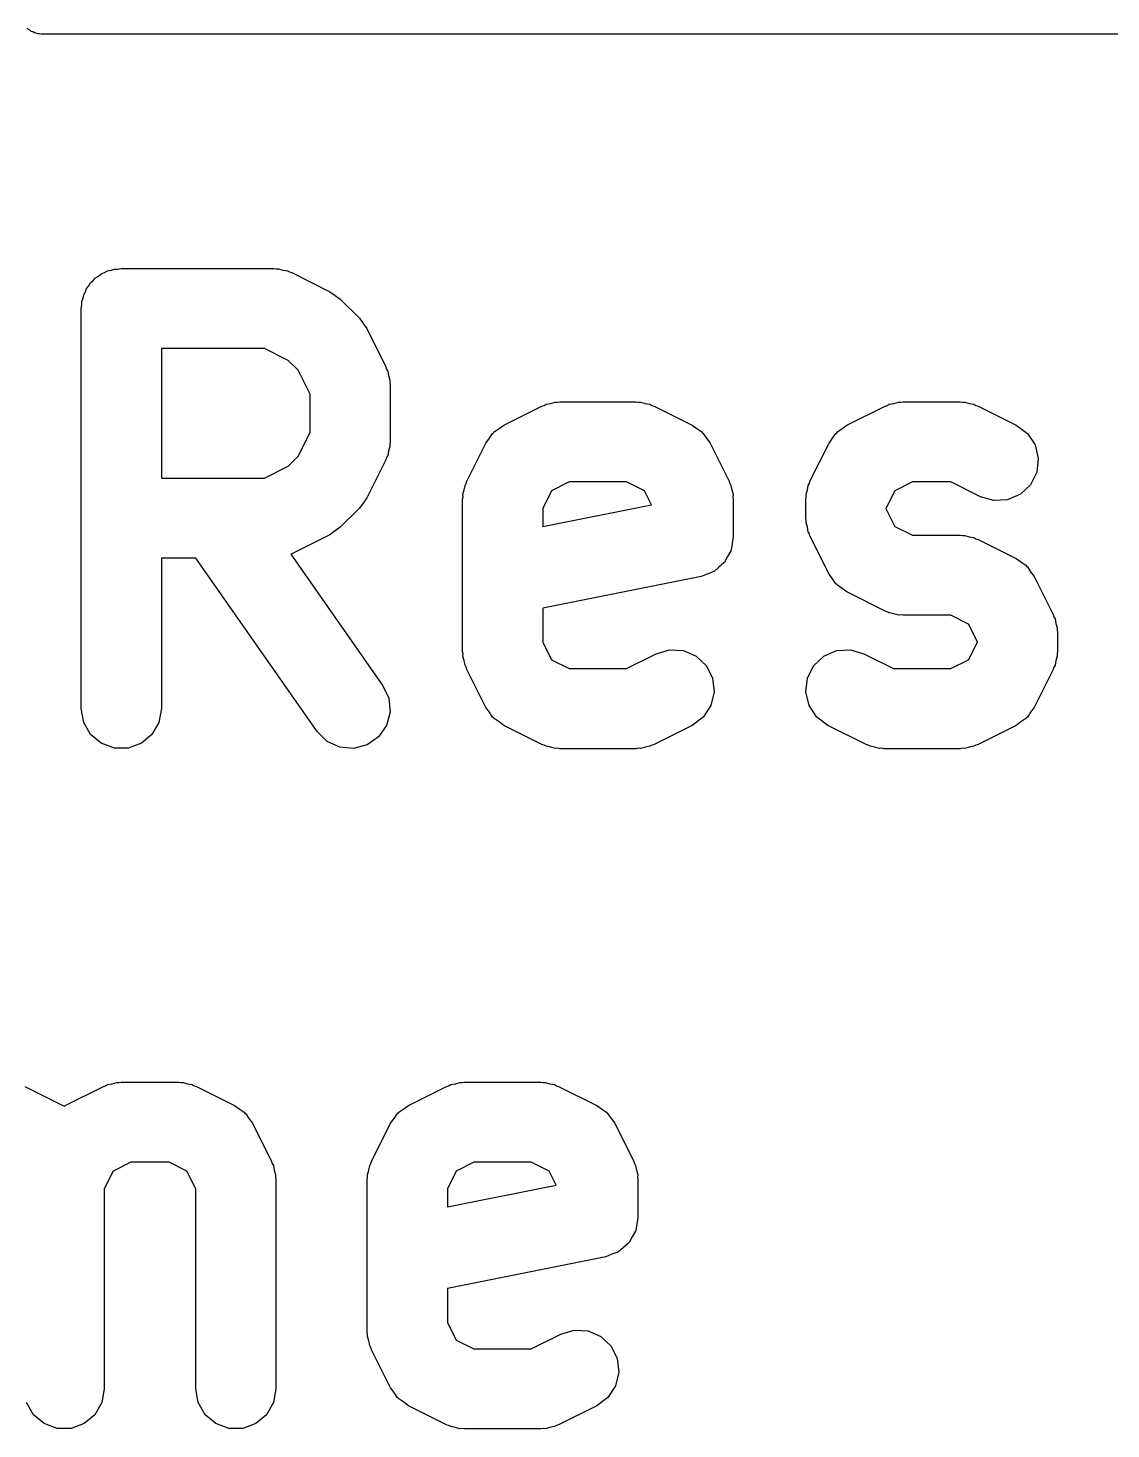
# Model space of a CAD drawing. Extents: x -0.1 to 56.2, y -70.1 to 0.1.
# Drawn here: x 31.85 to 35.91, y -19.6 to -14.35 of the extents above; entities that cross this region are included whole.
import ezdxf

# ---------------------------------------------------------------- set-up
doc = ezdxf.new("R2010")
doc.units = 0
doc.header["$MEASUREMENT"] = 0
doc.layers.add('BLACK', color=7, linetype='CONTINUOUS')

msp = doc.modelspace()

# ---------------------------------------------------------------- linework, layer by layer
at = {"layer": 'BLACK', "linetype": 'CONTINUOUS'}
for p, q in [((31.8518, -14.3575), (31.8476, -14.3524)), ((31.8575, -14.3607), (31.8518, -14.3575)), ((31.8625, -14.365), (31.8575, -14.3607)), ((31.8687, -14.3672), (31.8625, -14.365)), ((31.8743, -14.3705), (31.8687, -14.3672)), ((31.8808, -14.3716), (31.8743, -14.3705)), ((31.887, -14.3739), (31.8808, -14.3716)), ((31.8935, -14.3739), (31.887, -14.3739)), ((31.9, -14.375), (31.8935, -14.3739)), ((39.9, -14.375), (31.9, -14.375)), ((32.1149, -15.2821), (32.125, -15.2737)), ((32.125, -15.2737), (32.1373, -15.2692)), ((32.1373, -15.2692), (32.1487, -15.2626)), ((32.1487, -15.2626), (32.1616, -15.2603)), ((32.1616, -15.2603), (32.174, -15.2558)), ((32.174, -15.2558), (32.1871, -15.2558)), ((32.1871, -15.2558), (32.2, -15.2536)), ((32.2, -15.2536), (32.7714, -15.2536)), ((32.7714, -15.2536), (32.7799, -15.2551)), ((32.7799, -15.2551), (32.7886, -15.2546)), ((32.7886, -15.2546), (32.8054, -15.2596)), ((32.8054, -15.2596), (32.8227, -15.2626)), ((32.8227, -15.2626), (32.8302, -15.2669)), ((32.8302, -15.2669), (32.8385, -15.2694)), ((32.8385, -15.2694), (32.9814, -15.3408)), ((32.0656, -15.3409), (32.0701, -15.3286)), ((32.0701, -15.3286), (32.0785, -15.3185)), ((32.0785, -15.3185), (32.0851, -15.3072)), ((32.0851, -15.3072), (32.0951, -15.2987)), ((32.0951, -15.2987), (32.1036, -15.2887)), ((32.1036, -15.2887), (32.1149, -15.2821)), ((32.0523, -15.3775), (32.0568, -15.3652)), ((32.0523, -15.3906), (32.0523, -15.3775)), ((32.0568, -15.3652), (32.059, -15.3523)), ((32.059, -15.3523), (32.0656, -15.3409)), ((32.9814, -15.3408), (33.0007, -15.3551)), ((33.0007, -15.3551), (33.0204, -15.3689)), ((33.0204, -15.3689), (33.0918, -15.4404)), ((32.05, -15.4036), (32.0523, -15.3906)), ((32.05, -16.9036), (32.05, -15.4036)), ((33.0918, -15.4404), (33.1056, -15.46)), ((33.1056, -15.46), (33.1199, -15.4793)), ((33.1199, -15.4793), (33.1913, -15.6222)), ((32.35, -15.5536), (32.35, -16.0393)), ((32.736, -15.5536), (32.35, -15.5536)), ((32.8254, -15.5983), (32.736, -15.5536)), ((32.8624, -15.6353), (32.8254, -15.5983)), ((32.9071, -15.7247), (32.8624, -15.6353)), ((33.1913, -15.6222), (33.1938, -15.6305)), ((33.1938, -15.6305), (33.1981, -15.638)), ((33.1981, -15.638), (33.2011, -15.6553)), ((33.2011, -15.6553), (33.2062, -15.6721)), ((33.2062, -15.6721), (33.2056, -15.6808)), ((33.2056, -15.6808), (33.2071, -15.6893)), ((33.2071, -15.6893), (33.2071, -15.9036)), ((32.9071, -15.8682), (32.9071, -15.7247)), ((33.8343, -15.7551), (33.8429, -15.7536)), ((33.8429, -15.7536), (34.1286, -15.7536)), ((34.1286, -15.7536), (34.1371, -15.7551)), ((35.1201, -15.7551), (35.1286, -15.7536)), ((35.1286, -15.7536), (35.3429, -15.7536)), ((35.3429, -15.7536), (35.3514, -15.7551)), ((33.6329, -15.8408), (33.7758, -15.7694)), ((33.7758, -15.7694), (33.7841, -15.7669)), ((33.7841, -15.7669), (33.7916, -15.7626)), ((33.7916, -15.7626), (33.8089, -15.7596)), ((33.8089, -15.7596), (33.8257, -15.7546)), ((33.8257, -15.7546), (33.8343, -15.7551)), ((34.1371, -15.7551), (34.1457, -15.7546)), ((34.1457, -15.7546), (34.1626, -15.7596)), ((34.1626, -15.7596), (34.1799, -15.7626)), ((34.1799, -15.7626), (34.1874, -15.7669)), ((34.1874, -15.7669), (34.1957, -15.7694)), ((34.1957, -15.7694), (34.3385, -15.8408)), ((34.9186, -15.8408), (35.0615, -15.7694)), ((35.0615, -15.7694), (35.0698, -15.7669)), ((35.0698, -15.7669), (35.0773, -15.7626)), ((35.0773, -15.7626), (35.0946, -15.7596)), ((35.0946, -15.7596), (35.1114, -15.7546)), ((35.1114, -15.7546), (35.1201, -15.7551)), ((35.3514, -15.7551), (35.36, -15.7546)), ((35.36, -15.7546), (35.3768, -15.7596)), ((35.3768, -15.7596), (35.3942, -15.7626)), ((35.3942, -15.7626), (35.4017, -15.7669)), ((35.4017, -15.7669), (35.4099, -15.7694)), ((35.4099, -15.7694), (35.5528, -15.8408)), ((33.5969, -15.8661), (33.6152, -15.854)), ((33.6152, -15.854), (33.6329, -15.8408)), ((34.3385, -15.8408), (34.3562, -15.8539)), ((34.3562, -15.8539), (34.3746, -15.8661)), ((34.8826, -15.8661), (34.901, -15.854)), ((34.901, -15.854), (34.9186, -15.8408)), ((35.5528, -15.8408), (35.5946, -15.8719)), ((32.8624, -15.9576), (32.9071, -15.8682)), ((33.2071, -15.9036), (33.2056, -15.9121)), ((33.4944, -16.0508), (33.5658, -15.9079)), ((33.5658, -15.9079), (33.5789, -15.8902)), ((33.5789, -15.8902), (33.5911, -15.8719)), ((33.5911, -15.8719), (33.5944, -15.8694)), ((33.5944, -15.8694), (33.5969, -15.8661)), ((34.3746, -15.8661), (34.377, -15.8694)), ((34.377, -15.8694), (34.3804, -15.8719)), ((34.3804, -15.8719), (34.3925, -15.8902)), ((34.3925, -15.8902), (34.4056, -15.9079)), ((34.4056, -15.9079), (34.477, -16.0508)), ((34.7801, -16.0508), (34.8515, -15.9079)), ((34.8515, -15.9079), (34.8647, -15.8902)), ((34.8647, -15.8902), (34.8768, -15.8719)), ((34.8768, -15.8719), (34.8801, -15.8694)), ((34.8801, -15.8694), (34.8826, -15.8661)), ((35.5946, -15.8719), (35.6233, -15.9153)), ((32.8254, -15.9946), (32.8624, -15.9576)), ((33.1938, -15.9624), (33.1913, -15.9707)), ((33.1981, -15.9549), (33.1938, -15.9624)), ((33.2011, -15.9376), (33.1981, -15.9549)), ((33.2062, -15.9207), (33.2011, -15.9376)), ((33.2056, -15.9121), (33.2062, -15.9207)), ((35.6233, -15.9153), (35.6354, -15.966)), ((32.736, -16.0393), (32.8254, -15.9946)), ((33.1913, -15.9707), (33.1199, -16.1135)), ((35.6354, -15.966), (35.6295, -16.0178)), ((32.35, -16.0393), (32.736, -16.0393)), ((33.4846, -16.0839), (33.4876, -16.0666)), ((33.4876, -16.0666), (33.4919, -16.0591)), ((33.4919, -16.0591), (33.4944, -16.0508)), ((33.8783, -16.0536), (33.8118, -16.0868)), ((34.0932, -16.0536), (33.8783, -16.0536)), ((34.1596, -16.0868), (34.0932, -16.0536)), ((34.477, -16.0508), (34.4795, -16.0591)), ((34.4795, -16.0591), (34.4838, -16.0666)), ((34.4838, -16.0666), (34.4869, -16.0839)), ((34.7703, -16.0839), (34.7733, -16.0666)), ((34.7733, -16.0666), (34.7777, -16.0591)), ((34.7777, -16.0591), (34.7801, -16.0508)), ((35.164, -16.0536), (35.0975, -16.0868)), ((35.3074, -16.0536), (35.164, -16.0536)), ((35.4186, -16.1092), (35.3074, -16.0536)), ((35.6062, -16.0644), (35.5684, -16.1002)), ((35.6295, -16.0178), (35.6062, -16.0644)), ((33.1199, -16.1135), (33.1056, -16.1328)), ((33.4786, -16.1179), (33.4801, -16.1093)), ((33.4786, -16.6893), (33.4786, -16.1179)), ((33.4796, -16.1007), (33.4846, -16.0839)), ((33.4801, -16.1093), (33.4796, -16.1007)), ((33.8118, -16.0868), (33.7786, -16.1533)), ((34.1858, -16.1392), (34.1596, -16.0868)), ((34.4869, -16.0839), (34.4919, -16.1007)), ((34.4919, -16.1007), (34.4914, -16.1093)), ((34.4914, -16.1093), (34.4929, -16.1179)), ((34.4929, -16.1179), (34.4929, -16.2607)), ((34.7643, -16.1179), (34.7658, -16.1093)), ((34.7643, -16.1893), (34.7643, -16.1179)), ((34.7653, -16.1007), (34.7703, -16.0839)), ((34.7658, -16.1093), (34.7653, -16.1007)), ((35.0975, -16.0868), (35.0643, -16.1533)), ((35.4686, -16.124), (35.4186, -16.1092)), ((35.5206, -16.1209), (35.4686, -16.124)), ((35.5684, -16.1002), (35.5206, -16.1209)), ((33.0918, -16.1525), (33.0204, -16.2239)), ((33.1056, -16.1328), (33.0918, -16.1525)), ((33.7786, -16.2206), (34.1858, -16.1392)), ((33.7786, -16.1533), (33.7786, -16.2206)), ((35.0643, -16.1533), (35.0643, -16.1539)), ((35.0643, -16.1539), (35.0975, -16.2203)), ((33.0204, -16.2239), (33.0007, -16.2377)), ((34.7658, -16.1978), (34.7643, -16.1893)), ((34.7653, -16.2064), (34.7658, -16.1978)), ((34.7703, -16.2233), (34.7653, -16.2064)), ((34.7733, -16.2406), (34.7703, -16.2233)), ((35.0975, -16.2203), (35.164, -16.2536)), ((32.9814, -16.252), (32.8385, -16.3234)), ((33.0007, -16.2377), (32.9814, -16.252)), ((34.4929, -16.2607), (34.4886, -16.2847)), ((34.7777, -16.2481), (34.7733, -16.2406)), ((34.7801, -16.2564), (34.7777, -16.2481)), ((34.8515, -16.3992), (34.7801, -16.2564)), ((35.164, -16.2536), (35.3429, -16.2536)), ((35.3429, -16.2536), (35.3514, -16.2551)), ((35.3514, -16.2551), (35.36, -16.2546)), ((35.36, -16.2546), (35.3768, -16.2596)), ((35.3768, -16.2596), (35.3942, -16.2626)), ((35.3942, -16.2626), (35.4017, -16.2669)), ((35.4017, -16.2669), (35.4099, -16.2694)), ((35.4099, -16.2694), (35.5528, -16.3408)), ((32.8385, -16.3234), (32.8349, -16.3245)), ((32.8349, -16.3245), (33.18, -16.8176)), ((34.4838, -16.312), (34.4716, -16.3331)), ((34.4841, -16.3103), (34.4838, -16.312)), ((34.4849, -16.3088), (34.4841, -16.3103)), ((34.4886, -16.2847), (34.4849, -16.3088)), ((32.479, -16.3393), (32.35, -16.3393)), ((32.35, -16.3393), (32.35, -16.9036)), ((32.9343, -16.9896), (32.479, -16.3393)), ((34.4391, -16.3728), (34.4208, -16.3889)), ((34.4578, -16.3571), (34.4391, -16.3728)), ((34.4586, -16.3556), (34.4578, -16.3571)), ((34.4599, -16.3545), (34.4586, -16.3556)), ((34.4716, -16.3331), (34.4599, -16.3545)), ((35.5528, -16.3408), (35.5705, -16.3539)), ((35.5705, -16.3539), (35.5888, -16.3661)), ((35.5888, -16.3661), (35.5913, -16.3694)), ((35.5913, -16.3694), (35.5946, -16.3719)), ((35.5946, -16.3719), (35.6068, -16.3902)), ((34.3723, -16.4078), (33.7786, -16.5265)), ((34.395, -16.3989), (34.3723, -16.4078)), ((34.4179, -16.3906), (34.395, -16.3989)), ((34.4192, -16.3895), (34.4179, -16.3906)), ((34.4208, -16.3889), (34.4192, -16.3895)), ((34.8647, -16.4169), (34.8515, -16.3992)), ((34.8768, -16.4353), (34.8647, -16.4169)), ((34.8801, -16.4377), (34.8768, -16.4353)), ((35.6068, -16.3902), (35.6199, -16.4079)), ((35.6199, -16.4079), (35.6913, -16.5508)), ((34.8826, -16.4411), (34.8801, -16.4377)), ((34.901, -16.4532), (34.8826, -16.4411)), ((34.9186, -16.4663), (34.901, -16.4532)), ((35.0615, -16.5377), (34.9186, -16.4663)), ((33.7786, -16.5265), (33.7786, -16.6539)), ((35.0698, -16.5402), (35.0615, -16.5377)), ((35.0773, -16.5445), (35.0698, -16.5402)), ((35.0946, -16.5476), (35.0773, -16.5445)), ((35.1114, -16.5526), (35.0946, -16.5476)), ((35.1201, -16.5521), (35.1114, -16.5526)), ((35.1286, -16.5536), (35.1201, -16.5521)), ((35.3074, -16.5536), (35.1286, -16.5536)), ((35.3739, -16.5868), (35.3074, -16.5536)), ((35.4071, -16.6533), (35.3739, -16.5868)), ((35.6913, -16.5508), (35.6938, -16.5591)), ((35.6938, -16.5591), (35.6981, -16.5666)), ((35.6981, -16.5666), (35.7011, -16.5839)), ((35.7011, -16.5839), (35.7062, -16.6007)), ((35.7062, -16.6007), (35.7056, -16.6093)), ((35.7056, -16.6093), (35.7071, -16.6179)), ((35.7071, -16.6179), (35.7071, -16.6893)), ((33.4801, -16.6978), (33.4786, -16.6893)), ((33.4796, -16.7064), (33.4801, -16.6978)), ((33.7786, -16.6539), (33.8118, -16.7203)), ((34.0932, -16.7536), (34.2043, -16.698)), ((34.2043, -16.698), (34.2543, -16.6831)), ((34.2543, -16.6831), (34.3063, -16.6862)), ((34.3063, -16.6862), (34.3541, -16.707)), ((34.8316, -16.707), (34.8794, -16.6862)), ((34.8794, -16.6862), (34.9314, -16.6831)), ((34.9314, -16.6831), (34.9814, -16.698)), ((34.9814, -16.698), (35.0926, -16.7536)), ((35.3739, -16.7203), (35.4071, -16.6539)), ((35.4071, -16.6539), (35.4071, -16.6533)), ((35.7071, -16.6893), (35.7056, -16.6978)), ((35.7056, -16.6978), (35.7062, -16.7064)), ((33.4846, -16.7233), (33.4796, -16.7064)), ((33.4876, -16.7406), (33.4846, -16.7233)), ((33.4919, -16.7481), (33.4876, -16.7406)), ((33.4944, -16.7564), (33.4919, -16.7481)), ((33.8118, -16.7203), (33.8783, -16.7536)), ((34.3541, -16.707), (34.3919, -16.7428)), ((34.3919, -16.7428), (34.4152, -16.7894)), ((34.7705, -16.7894), (34.7938, -16.7428)), ((34.7938, -16.7428), (34.8316, -16.707)), ((35.3074, -16.7536), (35.3739, -16.7203)), ((35.6938, -16.7481), (35.6913, -16.7564)), ((35.6981, -16.7406), (35.6938, -16.7481)), ((35.7011, -16.7233), (35.6981, -16.7406)), ((35.7062, -16.7064), (35.7011, -16.7233)), ((33.5658, -16.8992), (33.4944, -16.7564)), ((33.8783, -16.7536), (34.0932, -16.7536)), ((34.4152, -16.7894), (34.4212, -16.8411)), ((34.7646, -16.8411), (34.7705, -16.7894)), ((35.0926, -16.7536), (35.3074, -16.7536)), ((35.6913, -16.7564), (35.6199, -16.8992)), ((33.18, -16.8176), (33.202, -16.8648)), ((34.4212, -16.8411), (34.4091, -16.8918)), ((34.7767, -16.8918), (34.7646, -16.8411)), ((32.059, -16.9549), (32.05, -16.9036)), ((32.35, -16.9036), (32.341, -16.9549)), ((33.202, -16.8648), (33.2066, -16.9167)), ((33.5789, -16.9169), (33.5658, -16.8992)), ((34.4091, -16.8918), (34.3804, -16.9353)), ((34.8054, -16.9353), (34.7767, -16.8918)), ((35.6199, -16.8992), (35.6068, -16.9169)), ((32.0851, -17), (32.059, -16.9549)), ((32.341, -16.9549), (32.3149, -17)), ((33.2066, -16.9167), (33.1931, -16.967)), ((33.5911, -16.9353), (33.5789, -16.9169)), ((33.5944, -16.9377), (33.5911, -16.9353)), ((33.5969, -16.9411), (33.5944, -16.9377)), ((33.6152, -16.9532), (33.5969, -16.9411)), ((33.6329, -16.9663), (33.6152, -16.9532)), ((34.3804, -16.9353), (34.3385, -16.9663)), ((34.8472, -16.9663), (34.8054, -16.9353)), ((35.5705, -16.9532), (35.5528, -16.9663)), ((35.5888, -16.9411), (35.5705, -16.9532)), ((35.5913, -16.9377), (35.5888, -16.9411)), ((35.5946, -16.9353), (35.5913, -16.9377)), ((35.6068, -16.9169), (35.5946, -16.9353)), ((32.125, -17.0335), (32.0851, -17)), ((32.3149, -17), (32.275, -17.0335)), ((32.9711, -17.0264), (32.9343, -16.9896)), ((33.1632, -17.0097), (33.1205, -17.0395)), ((33.1931, -16.967), (33.1632, -17.0097)), ((33.7758, -17.0377), (33.6329, -16.9663)), ((34.3385, -16.9663), (34.1957, -17.0377)), ((34.9901, -17.0377), (34.8472, -16.9663)), ((35.5528, -16.9663), (35.4099, -17.0377)), ((32.174, -17.0513), (32.125, -17.0335)), ((32.226, -17.0513), (32.174, -17.0513)), ((32.275, -17.0335), (32.226, -17.0513)), ((33.0183, -17.0485), (32.9711, -17.0264)), ((33.0702, -17.053), (33.0183, -17.0485)), ((33.1205, -17.0395), (33.0702, -17.053)), ((33.7841, -17.0402), (33.7758, -17.0377)), ((33.7916, -17.0445), (33.7841, -17.0402)), ((33.8089, -17.0476), (33.7916, -17.0445)), ((33.8257, -17.0526), (33.8089, -17.0476)), ((33.8343, -17.0521), (33.8257, -17.0526)), ((33.8429, -17.0536), (33.8343, -17.0521)), ((34.1286, -17.0536), (33.8429, -17.0536)), ((34.1371, -17.0521), (34.1286, -17.0536)), ((34.1457, -17.0526), (34.1371, -17.0521)), ((34.1626, -17.0476), (34.1457, -17.0526)), ((34.1799, -17.0445), (34.1626, -17.0476)), ((34.1874, -17.0402), (34.1799, -17.0445)), ((34.1957, -17.0377), (34.1874, -17.0402)), ((34.9983, -17.0402), (34.9901, -17.0377)), ((35.0058, -17.0445), (34.9983, -17.0402)), ((35.0231, -17.0476), (35.0058, -17.0445)), ((35.04, -17.0526), (35.0231, -17.0476)), ((35.0486, -17.0521), (35.04, -17.0526)), ((35.0571, -17.0536), (35.0486, -17.0521)), ((35.3429, -17.0536), (35.0571, -17.0536)), ((35.3514, -17.0521), (35.3429, -17.0536)), ((35.36, -17.0526), (35.3514, -17.0521)), ((35.3768, -17.0476), (35.36, -17.0526)), ((35.3942, -17.0445), (35.3768, -17.0476)), ((35.4017, -17.0402), (35.3942, -17.0445)), ((35.4099, -17.0377), (35.4017, -17.0402)), ((31.8385, -18.3194), (31.9814, -18.3908)), ((31.9901, -18.3908), (32.1329, -18.3194)), ((32.1329, -18.3194), (32.1412, -18.3169)), ((32.1412, -18.3169), (32.1487, -18.3126)), ((32.1487, -18.3126), (32.166, -18.3096)), ((32.166, -18.3096), (32.1829, -18.3046)), ((32.1829, -18.3046), (32.1915, -18.3051)), ((32.1915, -18.3051), (32.2, -18.3036)), ((32.2, -18.3036), (32.4143, -18.3036)), ((32.4143, -18.3036), (32.4228, -18.3051)), ((32.4228, -18.3051), (32.4314, -18.3046)), ((32.4314, -18.3046), (32.4483, -18.3096)), ((32.4483, -18.3096), (32.4656, -18.3126)), ((32.4656, -18.3126), (32.4731, -18.3169)), ((32.4731, -18.3169), (32.4814, -18.3194)), ((32.4814, -18.3194), (32.6242, -18.3908)), ((33.2758, -18.3908), (33.4186, -18.3194)), ((33.4186, -18.3194), (33.4269, -18.3169)), ((33.4269, -18.3169), (33.4344, -18.3126)), ((33.4344, -18.3126), (33.4517, -18.3096)), ((33.4517, -18.3096), (33.4686, -18.3046)), ((33.4686, -18.3046), (33.4772, -18.3051)), ((33.4772, -18.3051), (33.4857, -18.3036)), ((33.4857, -18.3036), (33.7714, -18.3036)), ((33.7714, -18.3036), (33.7799, -18.3051)), ((33.7799, -18.3051), (33.7886, -18.3046)), ((33.7886, -18.3046), (33.8054, -18.3096)), ((33.8054, -18.3096), (33.8227, -18.3126)), ((33.8227, -18.3126), (33.8302, -18.3169)), ((33.8302, -18.3169), (33.8385, -18.3194)), ((33.8385, -18.3194), (33.9814, -18.3908)), ((31.9814, -18.3908), (31.9857, -18.3941)), ((31.9857, -18.3941), (31.9901, -18.3908)), ((32.6242, -18.3908), (32.6419, -18.4039)), ((32.6419, -18.4039), (32.6603, -18.4161)), ((32.6603, -18.4161), (32.6627, -18.4194)), ((32.6627, -18.4194), (32.6661, -18.4219)), ((32.6661, -18.4219), (32.6782, -18.4402)), ((33.2218, -18.4402), (33.2339, -18.4219)), ((33.2339, -18.4219), (33.2373, -18.4194)), ((33.2373, -18.4194), (33.2397, -18.4161)), ((33.2397, -18.4161), (33.2581, -18.404)), ((33.2581, -18.404), (33.2758, -18.3908)), ((33.9814, -18.3908), (33.999, -18.4039)), ((33.999, -18.4039), (34.0174, -18.4161)), ((34.0174, -18.4161), (34.0199, -18.4194)), ((34.0199, -18.4194), (34.0232, -18.4219)), ((34.0232, -18.4219), (34.0353, -18.4402)), ((32.6782, -18.4402), (32.6913, -18.4579)), ((32.6913, -18.4579), (32.7627, -18.6008)), ((33.1373, -18.6008), (33.2087, -18.4579)), ((33.2087, -18.4579), (33.2218, -18.4402)), ((34.0353, -18.4402), (34.0484, -18.4579)), ((34.0484, -18.4579), (34.1199, -18.6008)), ((32.1689, -18.6368), (32.1357, -18.7033)), ((32.2354, -18.6036), (32.1689, -18.6368)), ((32.3789, -18.6036), (32.2354, -18.6036)), ((32.4453, -18.6368), (32.3789, -18.6036)), ((32.4786, -18.7033), (32.4453, -18.6368)), ((32.7627, -18.6008), (32.7652, -18.6091)), ((32.7652, -18.6091), (32.7695, -18.6166)), ((32.7695, -18.6166), (32.7726, -18.6339)), ((32.7726, -18.6339), (32.7776, -18.6507)), ((33.1224, -18.6507), (33.1274, -18.6339)), ((33.1274, -18.6339), (33.1305, -18.6166)), ((33.1305, -18.6166), (33.1348, -18.6091)), ((33.1348, -18.6091), (33.1373, -18.6008)), ((33.4547, -18.6368), (33.4214, -18.7033)), ((33.5211, -18.6036), (33.4547, -18.6368)), ((33.736, -18.6036), (33.5211, -18.6036)), ((33.8025, -18.6368), (33.736, -18.6036)), ((33.8287, -18.6892), (33.8025, -18.6368)), ((34.1199, -18.6008), (34.1223, -18.6091)), ((34.1223, -18.6091), (34.1267, -18.6166)), ((34.1267, -18.6166), (34.1297, -18.6339)), ((34.1297, -18.6339), (34.1347, -18.6507)), ((32.7776, -18.6507), (32.7771, -18.6593)), ((32.7771, -18.6593), (32.7786, -18.6679)), ((32.7786, -18.6679), (32.7786, -19.4536)), ((33.1214, -18.6679), (33.1229, -18.6593)), ((33.1214, -19.2393), (33.1214, -18.6679)), ((33.1229, -18.6593), (33.1224, -18.6507)), ((33.4214, -18.7706), (33.8287, -18.6892)), ((34.1347, -18.6507), (34.1342, -18.6593)), ((34.1342, -18.6593), (34.1357, -18.6679)), ((34.1357, -18.6679), (34.1357, -18.8107)), ((32.1357, -18.7033), (32.1357, -19.4536)), ((32.4786, -19.4536), (32.4786, -18.7033)), ((33.4214, -18.7033), (33.4214, -18.7706)), ((34.1315, -18.8347), (34.1278, -18.8588)), ((34.1357, -18.8107), (34.1315, -18.8347)), ((34.1145, -18.8831), (34.1028, -18.9045)), ((34.1267, -18.862), (34.1145, -18.8831)), ((34.127, -18.8603), (34.1267, -18.862)), ((34.1278, -18.8588), (34.127, -18.8603)), ((34.0378, -18.9489), (34.0151, -18.9578)), ((34.0607, -18.9406), (34.0378, -18.9489)), ((34.062, -18.9395), (34.0607, -18.9406)), ((34.0637, -18.9389), (34.062, -18.9395)), ((34.082, -18.9228), (34.0637, -18.9389)), ((34.1006, -18.9071), (34.082, -18.9228)), ((34.1015, -18.9056), (34.1006, -18.9071)), ((34.1028, -18.9045), (34.1015, -18.9056)), ((34.0151, -18.9578), (33.4214, -19.0765)), ((33.4214, -19.0765), (33.4214, -19.2039)), ((33.4214, -19.2039), (33.4547, -19.2703)), ((33.1229, -19.2478), (33.1214, -19.2393)), ((33.1224, -19.2564), (33.1229, -19.2478)), ((33.1274, -19.2733), (33.1224, -19.2564)), ((33.4547, -19.2703), (33.5211, -19.3036)), ((33.736, -19.3036), (33.8472, -19.248)), ((33.8472, -19.248), (33.8971, -19.2331)), ((33.8971, -19.2331), (33.9491, -19.2362)), ((33.9491, -19.2362), (33.9969, -19.257)), ((33.9969, -19.257), (34.0348, -19.2928)), ((33.1305, -19.2906), (33.1274, -19.2733)), ((33.1348, -19.2981), (33.1305, -19.2906)), ((33.1373, -19.3064), (33.1348, -19.2981)), ((33.2087, -19.4492), (33.1373, -19.3064)), ((33.5211, -19.3036), (33.736, -19.3036)), ((34.0348, -19.2928), (34.0581, -19.3394)), ((34.0581, -19.3394), (34.064, -19.3911)), ((34.064, -19.3911), (34.0519, -19.4418)), ((32.1357, -19.4536), (32.1267, -19.5049)), ((32.4876, -19.5049), (32.4786, -19.4536)), ((32.7786, -19.4536), (32.7695, -19.5049)), ((33.2218, -19.4669), (33.2087, -19.4492)), ((33.2339, -19.4853), (33.2218, -19.4669)), ((34.0519, -19.4418), (34.0232, -19.4853)), ((31.8708, -19.55), (31.8448, -19.5049)), ((32.1267, -19.5049), (32.1006, -19.55)), ((32.5137, -19.55), (32.4876, -19.5049)), ((32.7695, -19.5049), (32.7435, -19.55)), ((33.2373, -19.4877), (33.2339, -19.4853)), ((33.2397, -19.4911), (33.2373, -19.4877)), ((33.2581, -19.5032), (33.2397, -19.4911)), ((33.2758, -19.5163), (33.2581, -19.5032)), ((33.4186, -19.5877), (33.2758, -19.5163)), ((33.9814, -19.5163), (33.8385, -19.5877)), ((34.0232, -19.4853), (33.9814, -19.5163)), ((31.9107, -19.5835), (31.8708, -19.55)), ((31.9597, -19.6013), (31.9107, -19.5835)), ((32.0607, -19.5835), (32.0118, -19.6013)), ((32.1006, -19.55), (32.0607, -19.5835)), ((32.5536, -19.5835), (32.5137, -19.55)), ((32.6025, -19.6013), (32.5536, -19.5835)), ((32.7036, -19.5835), (32.6546, -19.6013)), ((32.7435, -19.55), (32.7036, -19.5835)), ((32.0118, -19.6013), (31.9597, -19.6013)), ((32.6546, -19.6013), (32.6025, -19.6013)), ((33.4269, -19.5902), (33.4186, -19.5877)), ((33.4344, -19.5945), (33.4269, -19.5902)), ((33.4517, -19.5976), (33.4344, -19.5945)), ((33.4686, -19.6026), (33.4517, -19.5976)), ((33.4772, -19.6021), (33.4686, -19.6026)), ((33.4857, -19.6036), (33.4772, -19.6021)), ((33.7714, -19.6036), (33.4857, -19.6036)), ((33.7799, -19.6021), (33.7714, -19.6036)), ((33.7886, -19.6026), (33.7799, -19.6021)), ((33.8054, -19.5976), (33.7886, -19.6026)), ((33.8227, -19.5945), (33.8054, -19.5976)), ((33.8302, -19.5902), (33.8227, -19.5945)), ((33.8385, -19.5877), (33.8302, -19.5902))]:
    msp.add_line(p, q, dxfattribs=at)

doc.saveas('drawing.dxf')
